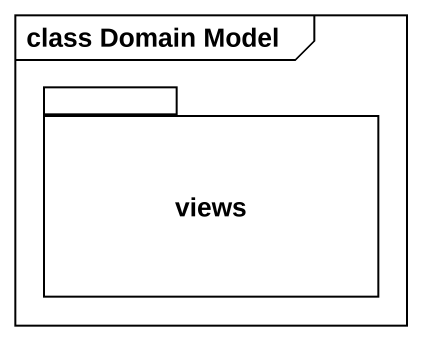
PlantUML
@startuml
mainframe class Domain Model
package views {
}
@enduml
